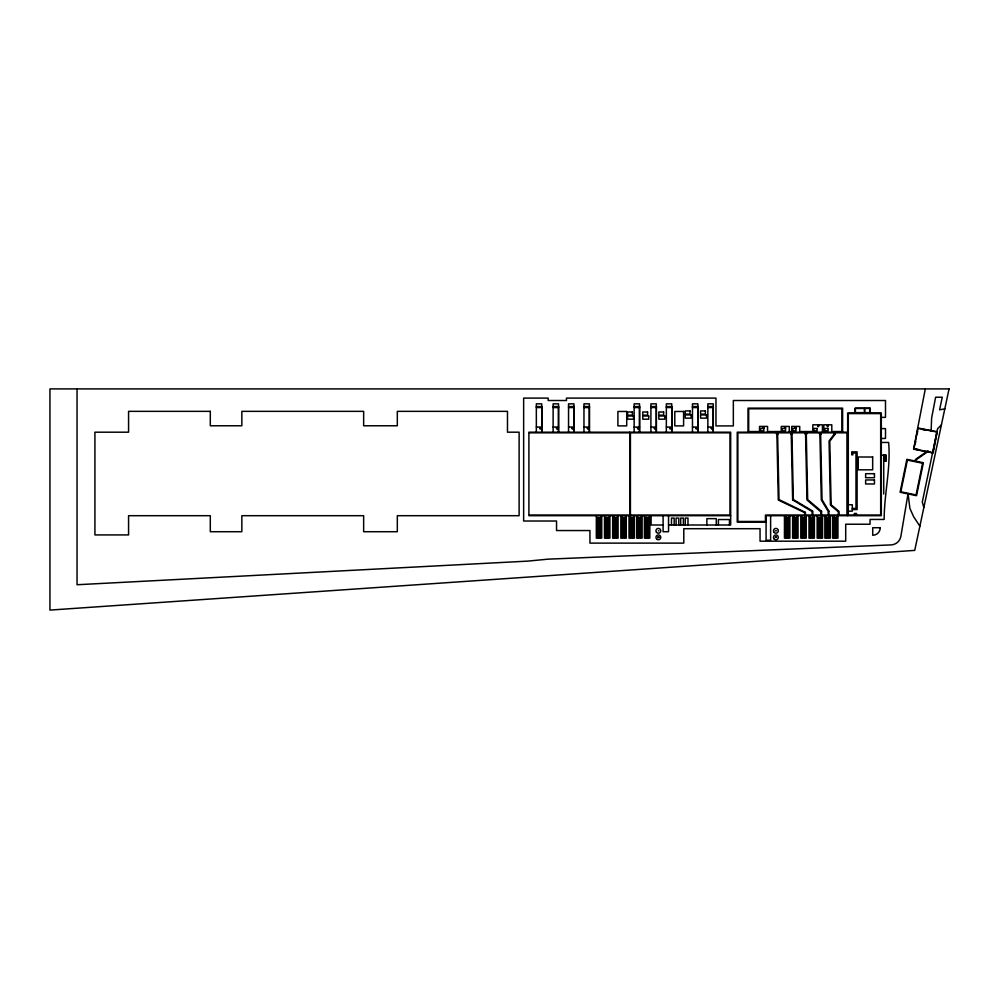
<?xml version="1.0" encoding="UTF-8"?>
<svg xmlns="http://www.w3.org/2000/svg" width="999" height="999" viewBox="0 0 999 999"><rect width="100%" height="100%" fill="white"/><g stroke="black" fill="none" stroke-linecap="round" stroke-linejoin="round"><path stroke-width="1.5" d="M536.338 406.556L541.758 406.556L541.745 432.192L541.758 403.833L536.338 403.833L536.338 432.192M553.121 406.556L558.528 406.556L558.528 432.192L558.528 403.833L553.121 403.833L553.121 432.192M568.543 406.556L573.963 406.556L573.95 432.192L573.963 403.833L568.543 403.833L568.543 432.192M583.965 406.556L589.385 406.556L589.385 432.192L589.385 403.833L583.965 403.833L583.965 432.192M634.14 406.556L639.547 406.556L639.547 432.192L639.547 403.833L634.14 403.833L634.14 432.192M650.911 406.556L656.331 406.556L656.331 432.192L656.331 403.833L650.911 403.833L650.911 432.192M666.345 406.556L671.765 406.556L671.753 432.192L671.765 403.833L666.345 403.833L666.345 432.192M692.469 406.556L697.889 406.556L697.876 432.192L697.889 403.833L692.469 403.833L692.469 432.192M707.854 406.556L713.274 406.556L713.261 432.192L713.274 403.833L707.854 403.833L707.854 432.192M541.758 406.556L541.745 407.555L536.338 407.555M558.528 406.556L558.528 407.555L553.121 407.555M573.963 406.556L573.95 407.555L568.543 407.555M589.385 406.556L589.385 407.555L583.965 407.555M639.547 406.556L639.547 407.555L634.14 407.555M656.331 406.556L656.331 407.555L650.911 407.555M671.765 406.556L671.753 407.555L666.345 407.555M697.889 406.556L697.876 407.555L692.469 407.555M713.274 406.556L713.261 407.555L707.854 407.555M908.016 493.906L900.836 536.613A10.302 10.302 0 0 1 891.583 544.892L548.164 559.153L527.647 561.126L77.048 584.74L77.048 388.911M658.89 530.806L658.366 530.806M658.89 537.337L658.166 537.837L657.979 536.962L658.853 537.15L657.979 536.962M775.386 530.806L776.448 530.806M775.386 537.337L776.448 537.337M925.311 388.911L913.573 449.2L933.116 452.997L937.249 431.768L917.706 427.959M915.159 444.405L915.721 441.558M917.107 434.428L917.656 431.568M597.277 517.944L597.864 517.969M597.277 522.102L597.864 522.14M597.277 524.188L597.864 524.225M597.277 532.529L597.864 532.554M597.277 534.602L597.864 534.64M597.277 536.688L598.189 536.226L597.864 536.875M605.456 517.944L606.043 517.969M605.456 522.102L606.368 521.64L606.443 522.752L606.043 522.14M605.456 524.188L606.043 524.225M605.456 532.529L606.181 532.642M605.456 534.602L606.368 534.14L606.443 535.252M605.456 536.688L606.368 536.226L605.444 536.85L606.018 537.437L606.181 536.813M613.623 532.529L614.223 532.554M613.623 534.602L614.223 534.64M613.623 536.688L614.535 536.226L614.21 536.875M639.909 517.944L640.821 517.47L640.496 518.131M639.909 522.102L640.496 522.14M639.909 524.188L640.496 524.225M639.909 532.529L640.821 532.055L640.496 532.717M639.909 534.602L640.496 534.64M639.909 536.688L640.821 536.226L640.496 536.875M647.602 524.188L648.189 524.225M647.602 532.529L648.513 532.055L648.601 533.166L648.513 532.055M647.602 534.602L648.513 534.14L648.601 535.252L648.189 534.64M647.602 536.688L648.513 536.226L648.451 537.4L648.189 536.725M787.649 522.102L788.248 522.14M787.649 524.188L788.561 523.726M787.649 532.529L788.248 532.554M787.649 534.602L788.561 534.14M787.649 536.688L788.561 536.226L788.236 536.875M818.106 517.944L818.693 517.969M818.106 522.102L818.693 522.14M818.106 524.188L818.693 524.225M818.106 532.529L818.693 532.554M818.106 534.602L819.018 534.14M818.106 536.688L819.018 536.226L818.681 536.875M812.125 515.059L812.175 511.413M600.561 527.971L599.637 528.084L600.749 528.209L600.099 528.546M606.031 524.375L606.493 523.813L606.443 524.837M608.416 522.227L607.692 522.265L608.553 522.827M605.444 528.521L606.306 529.07L606.043 528.384M608.416 526.386L607.692 526.436L608.553 526.985M606.181 530.556L605.444 530.606M606.043 534.64L606.031 534.802M608.416 536.813L607.692 536.85L608.553 537.4M646.078 522.227L645.354 522.265L646.216 522.827M648.513 521.64L648.451 522.827L647.602 522.265L648.601 522.752L648.189 522.14M646.078 526.386L645.354 526.436L646.216 526.985M648.189 524.375L648.651 523.813L648.601 524.837M648.326 530.556L647.602 530.606M646.078 536.813L645.354 536.85L646.216 537.4M788.248 524.225L788.373 524.3M788.373 530.556L788.236 530.631M794.305 524.3L793.581 524.35L794.43 524.9M788.248 534.64L788.373 534.727M804.595 520.054L804.994 520.666L804.12 519.755L805.394 519.88L804.882 520.891L803.833 520.092L804.969 519.405M804.719 522.227L803.995 522.102L804.907 521.64L804.994 522.752L803.995 522.265L804.857 522.827M804.719 526.386L803.995 526.273L804.907 525.811L804.994 526.91L803.995 526.436L804.857 526.985M805.044 534.228L803.995 534.602L804.719 534.727M804.719 536.813L803.995 536.85L804.857 537.4M821.078 518.056L820.341 518.106L821.203 518.656M810.976 534.228L809.927 534.602L810.838 534.14L810.926 535.252L809.927 534.765L810.776 535.327M821.078 522.227L820.341 522.265L821.203 522.827M818.83 530.556L818.681 530.631M828.77 518.056L828.034 518.106L828.895 518.656M818.693 534.64L819.38 534.752L818.681 534.802M821.078 532.642L820.341 532.679L821.203 533.241M821.078 536.813L820.341 536.85L821.203 537.4M828.77 528.471L828.046 528.359L828.945 527.897L829.033 528.995L828.034 528.521L828.895 529.07M828.77 532.642L828.046 532.529L828.945 532.055L829.033 533.166L828.034 532.679L828.895 533.241M834.153 434.265L829.058 440.984L830.431 505.107L838.311 511.738L838.311 515.059M839.035 515.059L839.035 511.401L831.131 504.77L829.782 441.221L835.052 434.265M820.691 511.725L806.98 499.962L805.569 434.265M598.276 524.837L598.326 523.813L597.864 524.375M600.511 526.91L600.561 525.899L599.637 525.998L600.561 525.899L600.099 526.461M606.443 520.666L606.493 519.642L606.306 520.741L605.444 520.179M614.622 520.666L614.672 519.642L614.21 520.217M616.87 522.752L616.92 521.728L616.458 522.302M616.87 526.91L616.92 525.899L616.458 526.461M622.789 520.666L622.839 519.642L622.377 520.217M625.037 522.752L625.087 521.728L624.625 522.302M614.622 535.252L614.672 534.228L614.21 534.802M630.968 520.666L631.018 519.642L630.556 520.217M633.216 518.581L633.266 517.557M616.87 537.337L616.92 536.313L616.458 536.875M622.789 531.081L622.839 530.057L622.377 530.631M633.216 522.752L633.266 521.728L632.804 522.302M622.789 535.252L622.839 534.228L622.377 534.802M625.037 533.166L625.087 532.142M640.908 518.581L640.958 517.557M625.037 537.337L625.087 536.313L624.625 536.875M630.968 531.081L631.018 530.057L630.556 530.631M638.661 526.91L638.711 525.899L638.249 526.461M633.216 533.166L633.266 532.142M638.661 531.081L638.711 530.057L638.249 530.631M633.216 537.337L633.266 536.313L632.804 536.875M640.908 528.995L640.958 527.971L640.759 529.07L639.909 528.521M640.908 533.166L640.958 532.142M648.601 528.995L648.651 527.971L647.602 528.359L648.513 527.897L648.451 529.07L647.602 528.521M786.4 524.837L786.45 523.813L785.988 524.375M786.4 528.995L786.45 527.971L785.988 528.546M788.648 526.91L788.698 525.899L788.498 526.985L787.649 526.436M796.815 526.91L796.865 525.899L796.403 526.461M802.746 520.666L802.796 519.642M802.746 524.837L802.796 523.813L802.334 524.375M813.174 522.752L813.223 521.728L812.761 522.302M802.746 535.252L802.796 534.228M818.094 520.179C818.581 522.002 820.241 518.968 818.693 520.054C820.366 519.08 816.97 521.915 819.08 519.405M813.174 537.337L813.223 536.313L812.761 536.875M826.785 531.081L826.835 530.057L826.373 530.631M834.477 522.752L834.54 521.728L834.065 522.302M834.477 526.91L834.54 525.899L834.065 526.461M836.313 528.546L836.925 528.783L836.775 527.971L835.738 528.359L836.638 527.897M834.477 537.337L834.54 536.313L834.065 536.875M776.298 536.962L775.536 536.962M927.547 451.036L915.446 459.453L915.121 461.038L906.88 459.328L900.087 492.27L916.558 495.679L923.363 462.737L915.746 461.163L916.021 459.84L928.608 451.073M941.408 424.875L937.599 428.696L922.289 502.122L923.863 507.417M776.897 434.265L778.296 500.024L804.744 512.687M805.269 512.362L779.008 499.575L777.622 434.265M805.381 512.287L805.406 515.059M812.1 511.538L792.756 499.937M793.368 499.575L812.836 511.138L812.836 515.059M821.54 515.059L821.628 511.288M821.54 511.338L807.679 499.625L806.293 434.265M944.817 408.841L939.597 409.815L942.269 397.227L935.626 397.227L931.63 417.957L931.118 431.056M810.776 520.741L809.927 520.179L810.926 520.666L811.151 519.88L810.514 520.054C812.187 519.08 808.79 521.915 810.901 519.405M788.498 531.156L787.649 530.606M818.955 531.156L818.094 530.606M794.43 535.327L793.581 534.765L794.58 535.252L794.63 534.228L793.581 534.602L794.492 534.14M880.681 417.37L885.501 417.37L885.501 400.512L733.341 400.512L733.341 425.911L715.958 425.911L715.958 398.102L566.47 398.102L566.47 400.512L548.176 400.512L548.176 398.102L523.638 398.102L523.638 521.016L556.543 521.016L556.543 530.544L589.947 530.544L589.947 543.119L683.791 543.119L683.791 528.696L760.052 528.696L760.052 541.183L845.703 541.183L845.703 524.225L870.042 524.225L870.042 519.443L884.165 519.443C884.177 493.718 890.883 468.331 888.635 442.457L880.681 442.457M536.338 427.06L541.745 427.06M553.121 427.06L558.528 427.06M568.543 427.06L573.95 427.06M583.965 427.06L589.385 427.06M634.14 427.06L639.547 427.06M650.911 427.06L656.331 427.06M666.345 427.06L671.753 427.06M692.469 427.06L697.876 427.06M707.854 427.06L713.261 427.06M880.681 428.596L885.501 428.596L885.501 438.449L880.681 438.449M847.664 432.192L737.237 432.192L737.237 522.102L766.083 522.102M529.532 432.829L730.032 432.829L730.032 515.059L529.532 515.059M881.318 455.157L886.125 455.157L886.125 461.088L883.728 461.088M880.681 456.755L881.318 456.755M880.681 459.815L881.318 459.815M880.681 465.859L881.318 465.859M880.681 467.719L881.318 467.719M880.681 468.044L881.318 468.044M880.681 469.917L881.318 469.917M880.681 470.242L881.318 470.242M880.681 472.102L881.318 472.102M880.681 472.902L881.318 472.902M880.681 474.775L881.318 474.775M880.681 475.099L881.318 475.099M880.681 476.973L881.318 476.973M880.681 477.285L881.318 477.285M880.681 479.158L881.318 479.158M880.681 479.957L881.318 479.957M880.681 481.83L881.318 481.83M880.681 482.155L881.318 482.155M880.681 484.016L881.318 484.016M880.681 484.34L881.318 484.34M880.681 486.213L881.318 486.213M880.681 496.503L881.318 496.503M880.681 498.376L881.318 498.376M880.681 498.701L881.318 498.701M880.681 500.561L881.318 500.561M880.681 500.886L881.318 500.886M880.681 502.759L881.318 502.759M848.301 504.745L852.309 504.745L852.309 511.151L848.301 511.151M880.681 507.704L881.318 507.704M852.309 508.441L855.981 508.441L855.981 452.984L852.871 452.984L852.871 454.82L851.747 454.82L851.747 451.86L857.105 451.86L857.105 509.552L852.309 509.552M880.681 509.577L881.318 509.577M880.681 509.902L881.318 509.902M880.681 511.763L881.318 511.763M880.681 512.087L881.318 512.087M880.681 513.961L881.318 513.961M730.669 515.696L528.896 515.696L528.896 432.192L730.669 432.192L730.669 524.999L668.543 524.999M663.099 524.999L651.098 524.999L651.098 515.696M826.385 520.054L826.785 520.666L826.835 519.642M812.761 520.054C815.059 521.353 810.526 521.216 812.899 520.142L812.162 520.179L813.024 520.741L813.223 519.642M802.347 520.054L802.334 520.217M826.385 524.225L826.785 524.837L826.835 523.813M812.761 524.225L813.174 524.837L813.223 523.813M648.189 517.969L648.451 518.656L647.689 518.381L648.601 518.581L648.651 517.557M638.261 517.969L638.661 518.581L638.711 517.557M632.804 517.969L632.804 518.131M624.637 517.969L625.037 518.581L625.087 517.557M616.458 517.969L616.87 518.581L616.92 517.557M600.099 518.131L600.711 518.369L600.561 517.557L599.525 517.944L600.436 517.47M826.385 534.64L826.785 535.252L826.835 534.228M812.761 534.64L813.024 535.327L813.223 534.228M802.347 534.64L802.334 534.802M638.261 528.384L638.661 528.995L638.711 527.971M632.804 528.384L633.216 528.995L633.266 527.971M630.569 528.384L630.968 528.995L631.018 527.971M624.637 528.384L625.037 528.995L625.087 527.971M622.389 528.384L622.789 528.995L622.839 527.971M616.458 528.384L616.87 528.995L616.92 527.971M614.223 528.384L614.622 528.995L614.672 527.971M597.864 528.384L598.276 528.995L598.326 527.971M638.261 532.554L638.661 533.166L638.711 532.142M632.804 532.554L632.804 532.717M624.637 532.554L624.625 532.717M616.458 532.554L616.87 533.166L616.92 532.142M922.477 429.545L925.311 430.094M915.746 448.963L918.581 449.525M821.253 519.555L820.354 520.029L821.078 520.142M836.638 523.726L835.738 524.188L836.463 524.3M834.402 523.726L833.491 524.188L834.215 524.3M828.945 523.726L828.046 524.188L828.77 524.3M821.253 523.726L820.354 524.188L821.078 524.3M796.74 519.555L795.828 520.029L796.553 520.142M794.555 519.405C792.457 521.965 795.878 518.993 794.168 520.054L794.305 520.142M788.623 519.405C786.525 521.965 789.947 518.993 788.248 520.054L788.373 520.142M786.313 519.555L785.414 520.029L786.138 520.142M804.907 523.726L803.995 524.188L804.719 524.3M796.74 523.726L795.828 524.188L796.553 524.3M834.402 534.14L833.491 534.602L834.215 534.727M821.253 534.14L820.354 534.602L821.078 534.727M786.313 529.97L785.414 530.444L786.138 530.556M796.74 534.14L795.828 534.602L796.553 534.727M786.313 534.14L785.414 534.602L786.138 534.727M646.266 517.47L645.366 517.944L646.078 518.056M608.603 517.47L607.692 517.944L608.416 518.056M646.266 532.055L645.366 532.529L646.078 532.642M608.603 527.897L607.692 528.359L608.416 528.471M608.603 532.055L607.692 532.529L608.416 532.642M648.651 536.313L648.326 536.813M606.493 527.971L606.181 528.471M919.879 526.173L913.635 516.708L909.889 508.341L908.116 493.931M828.87 511.126L822.027 499.7L820.629 434.265M818.681 526.461L819.143 525.899L819.093 526.91L818.094 526.436M818.681 528.546L819.143 527.971L819.093 528.995L818.094 528.521M788.236 528.546L787.649 528.521M648.189 526.461L647.602 526.436M640.496 520.217L639.909 520.179M640.496 526.461L639.909 526.436M640.496 530.631L639.909 530.606M606.031 526.461L605.444 526.436M597.864 520.217L597.277 520.179M597.864 526.461L597.277 526.436M597.864 528.546L597.277 528.521M597.864 530.631L597.277 530.606M819.904 434.265L821.303 499.9L828.196 511.388L828.196 515.059M791.957 434.265L793.343 499.562M791.233 434.265L792.644 499.999M885.726 455.157L885.726 461.088M885.326 455.157L885.326 461.088M884.927 455.157L884.927 461.088M884.527 455.157L884.527 461.088M884.127 455.157L884.127 461.088M883.728 455.157L883.728 494.068M870.279 412.962L870.279 408.141L855.057 408.141L855.057 412.962M856.468 515.059L856.468 513.449L854.382 513.449L854.382 515.059M847.664 515.696L847.664 412.962L881.318 412.962L881.318 515.696L766.083 515.696L766.083 540.247L770.616 540.247L770.616 515.696M842.607 432.192L842.607 408.141L748.051 408.141L748.051 432.192M837.949 515.696L837.949 538.124L832.542 538.124L832.542 515.696M835.326 432.829L835.326 434.265L833.878 434.265L833.878 432.829M830.256 515.696L830.256 538.124L824.849 538.124L824.849 515.696M828.908 511.188L828.908 515.059M822.564 515.696L822.564 538.124L817.157 538.124L817.157 515.696M820.991 432.829L820.991 434.265L819.542 434.265L819.542 432.829M820.816 511.675L820.816 515.059M814.385 515.696L814.385 538.124L808.978 538.124L808.978 515.696M806.655 432.829L806.655 434.265L805.206 434.265L805.206 432.829M806.218 515.696L806.218 538.124L800.811 538.124L800.811 515.696M804.682 512.724L804.682 515.059M798.039 515.696L798.039 538.124L792.632 538.124L792.632 515.696M792.319 432.829L792.319 434.265L790.871 434.265L790.871 432.829M789.872 515.696L789.872 538.124L784.452 538.124L784.452 515.696M777.984 432.829L777.984 434.265L776.535 434.265L776.535 432.829M729.457 524.999L729.457 519.542L718.393 519.542L718.393 524.999M716.283 524.999L716.283 518.643L706.88 518.643L706.88 524.999M687.986 524.999L687.986 518.081L685.289 518.081L685.289 524.999M683.391 524.999L683.391 518.081L680.681 518.081L680.681 524.999M678.783 524.999L678.783 518.081L676.086 518.081L676.086 524.999M674.175 524.999L674.175 518.081L671.478 518.081L671.478 524.999M668.543 515.696L668.543 531.718L663.099 531.718L663.099 515.696M649.825 515.696L649.825 538.124L644.405 538.124L644.405 515.696M642.12 515.696L642.12 538.124L636.713 538.124L636.713 515.696M634.427 515.696L634.427 538.124L629.02 538.124L629.02 515.696M630.419 432.829L630.419 515.059M629.782 432.192L629.782 515.696M626.261 515.696L626.261 538.124L620.854 538.124L620.854 515.696M618.081 515.696L618.081 538.124L612.674 538.124L612.674 515.696M609.914 515.696L609.914 538.124L604.507 538.124L604.507 515.696M601.735 515.696L601.735 538.124L596.328 538.124L596.328 515.696M539.685 428.096C540.322 431.243 542.27 426.223 539.685 428.096M556.455 428.096C557.105 431.243 559.053 426.223 556.455 428.096M571.89 428.096C572.527 431.243 574.475 426.223 571.89 428.096M587.312 428.096C587.961 431.243 589.909 426.223 587.312 428.096M637.474 428.096C638.124 431.243 640.072 426.223 637.474 428.096M654.258 428.096C654.907 431.243 656.855 426.223 654.258 428.096M669.68 428.096C670.329 431.243 672.277 426.223 669.68 428.096M695.816 428.096C696.453 431.243 698.401 426.223 695.816 428.096M711.201 428.096C711.837 431.243 713.798 426.223 711.201 428.096M762.949 427.222C763.473 429.732 765.034 425.724 762.949 427.222M784.652 427.222C785.164 429.732 786.725 425.724 784.652 427.222M795.129 427.222C795.641 429.732 797.202 425.724 795.129 427.222M817.831 425.861C818.356 428.371 819.904 424.363 817.831 425.861M827.209 425.861C827.721 428.371 829.282 424.363 827.209 425.861M917.969 428.346L913.948 448.938L932.854 452.622L936.875 432.018L917.969 428.346M907.379 460.089L900.836 491.77L916.071 494.917L922.601 463.236L907.379 460.089M949.05 388.911L914.734 550.387L49.95 610.089L49.95 388.911L949.05 388.911M597.19 517.707C597.614 520.879 599.899 516.021 597.19 517.707M597.19 519.792C597.614 522.964 599.899 518.094 597.19 519.792M597.19 521.878C597.614 525.049 599.899 520.179 597.19 521.878M597.19 523.963C597.614 527.135 599.899 522.265 597.19 523.963M597.19 526.048C597.614 529.22 599.899 524.35 597.19 526.048M599.425 517.707C599.862 520.879 602.147 516.021 599.425 517.707M597.19 528.134C597.614 531.306 599.899 526.436 597.19 528.134M599.425 519.792C599.862 522.964 602.147 518.094 599.425 519.792M597.19 530.207C597.614 533.379 599.899 528.521 597.19 530.207M599.425 521.878C599.862 525.049 602.147 520.179 599.425 521.878M597.19 532.292C597.614 535.464 599.899 530.606 597.19 532.292M599.425 523.963C599.862 527.135 602.147 522.265 599.425 523.963M597.19 534.378C597.614 537.549 599.899 532.679 597.19 534.378M599.425 526.048C599.862 529.22 602.147 524.35 599.425 526.048M597.19 536.463C597.614 539.635 599.899 534.765 597.19 536.463M599.425 528.134C599.862 531.306 602.147 526.436 599.425 528.134M599.425 530.207C599.862 533.379 602.147 528.521 599.425 530.207M599.425 532.292C599.862 535.464 602.147 530.606 599.425 532.292M599.425 534.378C599.862 537.549 602.147 532.679 599.425 534.378M599.425 536.463C599.862 539.635 602.147 534.765 599.425 536.463M605.357 517.707C605.794 520.879 608.066 516.021 605.357 517.707M605.357 519.792C605.794 522.964 608.066 518.094 605.357 519.792M605.357 521.878C605.794 525.049 608.066 520.179 605.357 521.878M605.357 523.963C605.794 527.135 608.066 522.265 605.357 523.963M605.357 526.048C605.794 529.22 608.066 524.35 605.357 526.048M607.604 517.707C608.041 520.879 610.314 516.021 607.604 517.707M605.357 528.134C605.794 531.306 608.066 526.436 605.357 528.134M607.604 519.792C608.041 522.964 610.314 518.094 607.604 519.792M605.357 530.207C605.794 533.379 608.066 528.521 605.357 530.207M607.604 521.878C608.041 525.049 610.314 520.179 607.604 521.878M605.357 532.292C605.794 535.464 608.066 530.606 605.357 532.292M607.604 523.963C608.041 527.135 610.314 522.265 607.604 523.963M605.357 534.378C605.794 537.549 608.066 532.679 605.357 534.378M607.604 526.048C608.041 529.22 610.314 524.35 607.604 526.048M605.357 536.463C605.794 539.635 608.066 534.765 605.357 536.463M607.604 528.134C608.041 531.306 610.314 526.436 607.604 528.134M607.604 530.207C608.041 533.379 610.314 528.521 607.604 530.207M607.604 532.292C608.041 535.464 610.314 530.606 607.604 532.292M607.604 534.378C608.041 537.549 610.314 532.679 607.604 534.378M607.604 536.463C608.041 539.635 610.314 534.765 607.604 536.463M613.536 517.707C613.973 520.879 616.246 516.021 613.536 517.707M613.536 519.792C613.973 522.964 616.246 518.094 613.536 519.792M613.536 521.878C613.973 525.049 616.246 520.179 613.536 521.878M613.536 523.963C613.973 527.135 616.246 522.265 613.536 523.963M613.536 526.048C613.973 529.22 616.246 524.35 613.536 526.048M615.771 517.707C616.208 520.879 618.493 516.021 615.771 517.707M613.536 528.134C613.973 531.306 616.246 526.436 613.536 528.134M615.771 519.792C616.208 522.964 618.493 518.094 615.771 519.792M613.536 530.207C613.973 533.379 616.246 528.521 613.536 530.207M615.771 521.878C616.208 525.049 618.493 520.179 615.771 521.878M613.536 532.292C613.973 535.464 616.246 530.606 613.536 532.292M615.771 523.963C616.208 527.135 618.493 522.265 615.771 523.963M613.536 534.378C613.973 537.549 616.246 532.679 613.536 534.378M615.771 526.048C616.208 529.22 618.493 524.35 615.771 526.048M613.536 536.463C613.973 539.635 616.246 534.765 613.536 536.463M615.771 528.134C616.208 531.306 618.493 526.436 615.771 528.134M615.771 530.207C616.208 533.379 618.493 528.521 615.771 530.207M615.771 532.292C616.208 535.464 618.493 530.606 615.771 532.292M615.771 534.378C616.208 537.549 618.493 532.679 615.771 534.378M615.771 536.463C616.208 539.635 618.493 534.765 615.771 536.463M621.703 517.707C622.14 520.879 624.425 516.021 621.703 517.707M621.703 519.792C622.14 522.964 624.425 518.094 621.703 519.792M621.703 521.878C622.14 525.049 624.425 520.179 621.703 521.878M621.703 523.963C622.14 527.135 624.425 522.265 621.703 523.963M621.703 526.048C622.14 529.22 624.425 524.35 621.703 526.048M623.95 517.707C624.387 520.879 626.66 516.021 623.95 517.707M621.703 528.134C622.14 531.306 624.425 526.436 621.703 528.134M623.95 519.792C624.387 522.964 626.66 518.094 623.95 519.792M621.703 530.207C622.14 533.379 624.425 528.521 621.703 530.207M623.95 521.878C624.387 525.049 626.66 520.179 623.95 521.878M621.703 532.292C622.14 535.464 624.425 530.606 621.703 532.292M623.95 523.963C624.387 527.135 626.66 522.265 623.95 523.963M621.703 534.378C622.14 537.549 624.425 532.679 621.703 534.378M623.95 526.048C624.387 529.22 626.66 524.35 623.95 526.048M621.703 536.463C622.14 539.635 624.425 534.765 621.703 536.463M623.95 528.134C624.387 531.306 626.66 526.436 623.95 528.134M623.95 530.207C624.387 533.379 626.66 528.521 623.95 530.207M623.95 532.292C624.387 535.464 626.66 530.606 623.95 532.292M623.95 534.378C624.387 537.549 626.66 532.679 623.95 534.378M623.95 536.463C624.387 539.635 626.66 534.765 623.95 536.463M629.882 517.707C630.319 520.879 632.592 516.021 629.882 517.707M629.882 519.792C630.319 522.964 632.592 518.094 629.882 519.792M629.882 521.878C630.319 525.049 632.592 520.179 629.882 521.878M629.882 523.963C630.319 527.135 632.592 522.265 629.882 523.963M629.882 526.048C630.319 529.22 632.592 524.35 629.882 526.048M632.13 517.707C632.554 520.879 634.84 516.021 632.13 517.707M629.882 528.134C630.319 531.306 632.592 526.436 629.882 528.134M632.13 519.792C632.554 522.964 634.84 518.094 632.13 519.792M629.882 530.207C630.319 533.379 632.592 528.521 629.882 530.207M632.13 521.878C632.554 525.049 634.84 520.179 632.13 521.878M629.882 532.292C630.319 535.464 632.592 530.606 629.882 532.292M632.13 523.963C632.554 527.135 634.84 522.265 632.13 523.963M629.882 534.378C630.319 537.549 632.592 532.679 629.882 534.378M632.13 526.048C632.554 529.22 634.84 524.35 632.13 526.048M629.882 536.463C630.319 539.635 632.592 534.765 629.882 536.463M632.13 528.134C632.554 531.306 634.84 526.436 632.13 528.134M632.13 530.207C632.554 533.379 634.84 528.521 632.13 530.207M632.13 532.292C632.554 535.464 634.84 530.606 632.13 532.292M632.13 534.378C632.554 537.549 634.84 532.679 632.13 534.378M632.13 536.463C632.554 539.635 634.84 534.765 632.13 536.463M637.574 517.707C638.011 520.879 640.284 516.021 637.574 517.707M637.574 519.792C638.011 522.964 640.284 518.094 637.574 519.792M637.574 521.878C638.011 525.049 640.284 520.179 637.574 521.878M637.574 523.963C638.011 527.135 640.284 522.265 637.574 523.963M637.574 526.048C638.011 529.22 640.284 524.35 637.574 526.048M639.822 517.707C640.247 520.879 642.532 516.021 639.822 517.707M637.574 528.134C638.011 531.306 640.284 526.436 637.574 528.134M639.822 519.792C640.247 522.964 642.532 518.094 639.822 519.792M637.574 530.207C638.011 533.379 640.284 528.521 637.574 530.207M639.822 521.878C640.247 525.049 642.532 520.179 639.822 521.878M637.574 532.292C638.011 535.464 640.284 530.606 637.574 532.292M639.822 523.963C640.247 527.135 642.532 522.265 639.822 523.963M637.574 534.378C638.011 537.549 640.284 532.679 637.574 534.378M639.822 526.048C640.247 529.22 642.532 524.35 639.822 526.048M637.574 536.463C638.011 539.635 640.284 534.765 637.574 536.463M639.822 528.134C640.247 531.306 642.532 526.436 639.822 528.134M639.822 530.207C640.247 533.379 642.532 528.521 639.822 530.207M639.822 532.292C640.247 535.464 642.532 530.606 639.822 532.292M639.822 534.378C640.247 537.549 642.532 532.679 639.822 534.378M639.822 536.463C640.247 539.635 642.532 534.765 639.822 536.463M645.267 517.707C645.704 520.879 647.976 516.021 645.267 517.707M645.267 519.792C645.704 522.964 647.976 518.094 645.267 519.792M645.267 521.878C645.704 525.049 647.976 520.179 645.267 521.878M645.267 523.963C645.704 527.135 647.976 522.265 645.267 523.963M645.267 526.048C645.704 529.22 647.976 524.35 645.267 526.048M647.514 517.707C647.939 520.879 650.224 516.021 647.514 517.707M645.267 528.134C645.704 531.306 647.976 526.436 645.267 528.134M647.514 519.792C647.939 522.964 650.224 518.094 647.514 519.792M645.267 530.207C645.704 533.379 647.976 528.521 645.267 530.207M647.514 521.878C647.939 525.049 650.224 520.179 647.514 521.878M645.267 532.292C645.704 535.464 647.976 530.606 645.267 532.292M647.514 523.963C647.939 527.135 650.224 522.265 647.514 523.963M645.267 534.378C645.704 537.549 647.976 532.679 645.267 534.378M647.514 526.048C647.939 529.22 650.224 524.35 647.514 526.048M645.267 536.463C645.704 539.635 647.976 534.765 645.267 536.463M647.514 528.134C647.939 531.306 650.224 526.436 647.514 528.134M647.514 530.207C647.939 533.379 650.224 528.521 647.514 530.207M647.514 532.292C647.939 535.464 650.224 530.606 647.514 532.292M647.514 534.378C647.939 537.549 650.224 532.679 647.514 534.378M647.514 536.463C647.939 539.635 650.224 534.765 647.514 536.463M785.314 517.707C785.751 520.879 788.024 516.021 785.314 517.707M785.314 519.792C785.751 522.964 788.024 518.094 785.314 519.792M785.314 521.878C785.751 525.049 788.024 520.179 785.314 521.878M785.314 523.963C785.751 527.135 788.024 522.265 785.314 523.963M785.314 526.048C785.751 529.22 788.024 524.35 785.314 526.048M787.562 517.707C787.999 520.879 790.271 516.021 787.562 517.707M785.314 528.134C785.751 531.306 788.024 526.436 785.314 528.134M785.314 530.207C785.751 533.379 788.024 528.521 785.314 530.207M787.562 521.878C787.999 525.049 790.271 520.179 787.562 521.878M785.314 532.292C785.751 535.464 788.024 530.606 785.314 532.292M787.562 523.963C787.999 527.135 790.271 522.265 787.562 523.963M785.314 534.378C785.751 537.549 788.024 532.679 785.314 534.378M787.562 526.048C787.999 529.22 790.271 524.35 787.562 526.048M785.314 536.463C785.751 539.635 788.024 534.765 785.314 536.463M787.562 528.134C787.999 531.306 790.271 526.436 787.562 528.134M787.562 530.207C787.999 533.379 790.271 528.521 787.562 530.207M787.562 532.292C787.999 535.464 790.271 530.606 787.562 532.292M787.562 534.378C787.999 537.549 790.271 532.679 787.562 534.378M787.562 536.463C787.999 539.635 790.271 534.765 787.562 536.463M793.493 517.707C793.918 520.879 796.203 516.021 793.493 517.707M793.493 521.878C793.918 525.049 796.203 520.179 793.493 521.878M793.493 523.963C793.918 527.135 796.203 522.265 793.493 523.963M793.493 526.048C793.918 529.22 796.203 524.35 793.493 526.048M795.728 517.707C796.166 520.879 798.451 516.021 795.728 517.707M793.493 528.134C793.918 531.306 796.203 526.436 793.493 528.134M795.728 519.792C796.166 522.964 798.451 518.094 795.728 519.792M793.493 530.207C793.918 533.379 796.203 528.521 793.493 530.207M795.728 521.878C796.166 525.049 798.451 520.179 795.728 521.878M793.493 532.292C793.918 535.464 796.203 530.606 793.493 532.292M795.728 523.963C796.166 527.135 798.451 522.265 795.728 523.963M793.493 534.378C793.918 537.549 796.203 532.679 793.493 534.378M795.728 526.048C796.166 529.22 798.451 524.35 795.728 526.048M793.493 536.463C793.918 539.635 796.203 534.765 793.493 536.463M795.728 528.134C796.166 531.306 798.451 526.436 795.728 528.134M795.728 530.207C796.166 533.379 798.451 528.521 795.728 530.207M795.728 532.292C796.166 535.464 798.451 530.606 795.728 532.292M795.728 534.378C796.166 537.549 798.451 532.679 795.728 534.378M795.728 536.463C796.166 539.635 798.451 534.765 795.728 536.463M801.66 517.707C802.097 520.879 804.37 516.021 801.66 517.707M801.66 519.792C802.097 522.964 804.37 518.094 801.66 519.792M801.66 521.878C802.097 525.049 804.37 520.179 801.66 521.878M801.66 523.963C802.097 527.135 804.37 522.265 801.66 523.963M801.66 526.048C802.097 529.22 804.37 524.35 801.66 526.048M803.908 517.707C804.345 520.879 806.618 516.021 803.908 517.707M801.66 528.134C802.097 531.306 804.37 526.436 801.66 528.134M801.66 530.207C802.097 533.379 804.37 528.521 801.66 530.207M803.908 521.878C804.345 525.049 806.618 520.179 803.908 521.878M801.66 532.292C802.097 535.464 804.37 530.606 801.66 532.292M803.908 523.963C804.345 527.135 806.618 522.265 803.908 523.963M801.66 534.378C802.097 537.549 804.37 532.679 801.66 534.378M803.908 526.048C804.345 529.22 806.618 524.35 803.908 526.048M801.66 536.463C802.097 539.635 804.37 534.765 801.66 536.463M803.908 528.134C804.345 531.306 806.618 526.436 803.908 528.134M803.908 530.207C804.345 533.379 806.618 528.521 803.908 530.207M803.908 532.292C804.345 535.464 806.618 530.606 803.908 532.292M803.908 534.378C804.345 537.549 806.618 532.679 803.908 534.378M803.908 536.463C804.345 539.635 806.618 534.765 803.908 536.463M809.839 517.707C810.264 520.879 812.549 516.021 809.839 517.707M809.839 521.878C810.264 525.049 812.549 520.179 809.839 521.878M809.839 523.963C810.264 527.135 812.549 522.265 809.839 523.963M809.839 526.048C810.264 529.22 812.549 524.35 809.839 526.048M812.075 517.707C812.512 520.879 814.797 516.021 812.075 517.707M809.839 528.134C810.264 531.306 812.549 526.436 809.839 528.134M809.839 530.207C810.264 533.379 812.549 528.521 809.839 530.207M812.075 521.878C812.512 525.049 814.797 520.179 812.075 521.878M809.839 532.292C810.264 535.464 812.549 530.606 809.839 532.292M812.075 523.963C812.512 527.135 814.797 522.265 812.075 523.963M809.839 534.378C810.264 537.549 812.549 532.679 809.839 534.378M812.075 526.048C812.512 529.22 814.797 524.35 812.075 526.048M809.839 536.463C810.264 539.635 812.549 534.765 809.839 536.463M812.075 528.134C812.512 531.306 814.797 526.436 812.075 528.134M812.075 530.207C812.512 533.379 814.797 528.521 812.075 530.207M812.075 532.292C812.512 535.464 814.797 530.606 812.075 532.292M812.075 534.378C812.512 537.549 814.797 532.679 812.075 534.378M812.075 536.463C812.512 539.635 814.797 534.765 812.075 536.463M818.006 517.707C818.443 520.879 820.728 516.021 818.006 517.707M818.006 521.878C818.443 525.049 820.728 520.179 818.006 521.878M818.006 523.963C818.443 527.135 820.728 522.265 818.006 523.963M818.006 526.048C818.443 529.22 820.728 524.35 818.006 526.048M820.254 517.707C820.691 520.879 822.964 516.021 820.254 517.707M818.006 528.134C818.443 531.306 820.728 526.436 818.006 528.134M820.254 519.792C820.691 522.964 822.964 518.094 820.254 519.792M818.006 530.207C818.443 533.379 820.728 528.521 818.006 530.207M820.254 521.878C820.691 525.049 822.964 520.179 820.254 521.878M818.006 532.292C818.443 535.464 820.728 530.606 818.006 532.292M820.254 523.963C820.691 527.135 822.964 522.265 820.254 523.963M818.006 534.378C818.443 537.549 820.728 532.679 818.006 534.378M820.254 526.048C820.691 529.22 822.964 524.35 820.254 526.048M818.006 536.463C818.443 539.635 820.728 534.765 818.006 536.463M820.254 528.134C820.691 531.306 822.964 526.436 820.254 528.134M820.254 530.207C820.691 533.379 822.964 528.521 820.254 530.207M820.254 532.292C820.691 535.464 822.964 530.606 820.254 532.292M820.254 534.378C820.691 537.549 822.964 532.679 820.254 534.378M820.254 536.463C820.691 539.635 822.964 534.765 820.254 536.463M825.698 517.707C826.136 520.879 828.421 516.021 825.698 517.707M825.698 519.792C826.136 522.964 828.421 518.094 825.698 519.792M825.698 521.878C826.136 525.049 828.421 520.179 825.698 521.878M825.698 523.963C826.136 527.135 828.421 522.265 825.698 523.963M825.698 526.048C826.136 529.22 828.421 524.35 825.698 526.048M827.946 517.707C828.383 520.879 830.656 516.021 827.946 517.707M825.698 528.134C826.136 531.306 828.421 526.436 825.698 528.134M827.946 519.792C828.383 522.964 830.656 518.094 827.946 519.792M825.698 530.207C826.136 533.379 828.421 528.521 825.698 530.207M827.946 521.878C828.383 525.049 830.656 520.179 827.946 521.878M825.698 532.292C826.136 535.464 828.421 530.606 825.698 532.292M827.946 523.963C828.383 527.135 830.656 522.265 827.946 523.963M825.698 534.378C826.136 537.549 828.421 532.679 825.698 534.378M827.946 526.048C828.383 529.22 830.656 524.35 827.946 526.048M825.698 536.463C826.136 539.635 828.421 534.765 825.698 536.463M827.946 528.134C828.383 531.306 830.656 526.436 827.946 528.134M827.946 530.207C828.383 533.379 830.656 528.521 827.946 530.207M827.946 532.292C828.383 535.464 830.656 530.606 827.946 532.292M827.946 534.378C828.383 537.549 830.656 532.679 827.946 534.378M827.946 536.463C828.383 539.635 830.656 534.765 827.946 536.463M833.391 517.707C833.828 520.879 836.113 516.021 833.391 517.707M833.391 519.792C833.828 522.964 836.113 518.094 833.391 519.792M833.391 521.878C833.828 525.049 836.113 520.179 833.391 521.878M833.391 523.963C833.828 527.135 836.113 522.265 833.391 523.963M833.391 526.048C833.828 529.22 836.113 524.35 833.391 526.048M835.639 517.707C836.076 520.879 838.348 516.021 835.639 517.707M833.391 528.134C833.828 531.306 836.113 526.436 833.391 528.134M835.639 519.792C836.076 522.964 838.348 518.094 835.639 519.792M833.391 530.207C833.828 533.379 836.113 528.521 833.391 530.207M835.639 521.878C836.076 525.049 838.348 520.179 835.639 521.878M833.391 532.292C833.828 535.464 836.113 530.606 833.391 532.292M835.639 523.963C836.076 527.135 838.348 522.265 835.639 523.963M833.391 534.378C833.828 537.549 836.113 532.679 833.391 534.378M835.639 526.048C836.076 529.22 838.348 524.35 835.639 526.048M833.391 536.463C833.828 539.635 836.113 534.765 833.391 536.463M835.639 528.134C836.076 531.306 838.348 526.436 835.639 528.134M835.639 530.207C836.076 533.379 838.348 528.521 835.639 530.207M835.639 532.292C836.076 535.464 838.348 530.606 835.639 532.292M835.639 534.378C836.076 537.549 838.348 532.679 835.639 534.378M835.639 536.463C836.076 539.635 838.348 534.765 835.639 536.463M598.551 518.081L598.551 518.081M598.551 520.167L598.551 520.167M598.551 522.252L598.551 522.252M598.551 526.411L598.551 526.411M600.799 520.167L599.525 520.029L600.799 520.167M600.799 522.252L599.525 522.102L600.799 522.252M598.551 530.581L598.551 530.581M600.799 524.338L600.799 524.338M598.551 532.667L598.551 532.667M598.551 534.752L598.551 534.752M598.551 536.838L598.551 536.838M600.799 530.581L600.799 530.581M600.799 532.667L600.436 532.055L600.799 532.667M600.799 534.752L599.525 534.602L600.799 534.752M600.799 536.838L600.799 536.838M606.73 518.081L606.73 518.081M606.73 526.411L606.368 525.811L606.73 526.411M608.965 520.167L608.965 520.167M608.965 524.338L608.965 524.338M608.965 530.581L608.965 530.581M608.965 534.752L608.965 534.752M614.897 518.081L614.897 518.081M614.897 522.252L614.897 522.252M614.897 524.338L614.897 524.338M614.897 526.411L614.897 526.411M617.145 520.167L617.145 520.167M614.897 530.581L614.897 530.581M617.145 524.338L617.145 524.338M614.897 532.667L614.897 532.667M614.897 536.838L614.897 536.838M617.145 530.581L617.145 530.581M617.145 534.752L617.145 534.752M623.076 518.081L623.076 518.081M623.076 522.252L623.076 522.252M623.076 524.338L623.076 524.338M623.076 526.411L623.076 526.411M625.312 520.167L625.312 520.167M625.312 524.338L625.312 524.338M623.076 532.667L623.076 532.667M625.312 526.411L625.312 526.411M623.076 536.838L623.076 536.838M625.312 530.581L625.312 530.581M625.312 534.752L625.312 534.752M631.243 518.081L631.243 518.081M631.243 522.252L631.243 522.252M631.243 524.338L631.243 524.338M631.243 526.411L631.243 526.411M633.491 520.167L633.491 520.167M633.491 524.338L633.491 524.338M631.243 532.667L631.243 532.667M631.243 534.752L631.243 534.752M633.491 526.411L633.491 526.411M631.243 536.838L631.243 536.838M633.491 530.581L633.491 530.581M633.491 534.752L633.491 534.752M638.935 520.167L638.935 520.167M638.935 522.252L638.935 522.252M638.935 524.338L638.935 524.338M641.183 520.167L641.183 520.167M641.183 522.252L641.183 522.252M641.183 524.338L641.183 524.338M641.183 526.411L641.183 526.411M638.935 534.752L638.935 534.752M638.935 536.838L638.935 536.838M641.183 530.581L641.183 530.581M641.183 534.752L641.183 534.752M641.183 536.838L641.183 536.838M646.628 520.167L646.628 520.167M646.628 524.338L646.628 524.338M648.875 520.167L647.602 520.029L648.875 520.167M646.628 528.496L646.628 528.496M646.628 530.581L646.628 530.581M646.628 534.752L646.628 534.752M648.875 526.411L648.513 525.811L648.875 526.411M786.688 518.081L786.688 518.081M786.688 522.252L786.688 522.252M788.923 518.081L788.923 518.081M786.688 526.411L786.688 526.411M788.923 522.252L788.923 522.252M786.688 532.667L786.688 532.667M788.923 528.496L788.923 528.496M786.688 536.838L786.688 536.838M788.923 532.667L788.923 532.667M788.923 536.838L788.923 536.838M794.854 518.081L794.854 518.081M794.854 522.252L794.854 522.252M797.102 518.081L797.102 518.081M794.854 526.411L794.854 526.411M794.854 528.496L794.854 528.496M797.102 522.252L797.102 522.252M794.854 530.581L794.854 530.581M794.854 532.667L794.854 532.667M794.854 536.838L794.854 536.838M797.102 528.496L797.102 528.496M797.102 530.581L797.102 530.581M797.102 532.667L797.102 532.667M797.102 536.838L797.102 536.838M803.034 518.081L803.034 518.081M803.034 522.252L803.034 522.252M803.034 526.411L803.034 526.411M805.269 518.081L805.269 518.081M803.034 528.496L803.034 528.496M803.034 530.581L803.034 530.581M803.034 532.667L803.034 532.667M805.269 528.496L803.995 528.359L805.269 528.496M803.034 536.838L803.034 536.838M805.269 530.581L805.269 530.581M805.269 532.667L804.907 532.055L805.269 532.667M811.2 518.081L811.2 518.081M811.2 522.252L809.927 522.102L811.2 522.252M811.2 524.338L811.2 524.338M813.448 518.081L813.448 518.081M811.2 526.411L810.838 525.811L811.2 526.411M811.2 528.496L809.927 528.359L811.2 528.496M811.2 530.581L811.2 530.581M811.2 532.667L810.838 532.055L811.2 532.667M813.448 526.411L812.162 526.436L813.448 526.411M813.448 528.496L812.162 528.521L813.448 528.496M811.2 536.838L811.2 536.838M813.448 530.581L813.448 530.581M813.448 532.667L812.162 532.679L813.448 532.667M819.38 518.081L819.38 518.081M819.38 522.252L818.094 522.265L819.38 522.252M819.38 524.338L819.38 524.338M819.38 532.667L818.094 532.679L819.38 532.667M821.615 526.411L821.615 526.411M821.615 528.496L821.615 528.496M819.38 536.838L819.38 536.838M821.615 530.581L821.615 530.581M827.072 518.081L827.072 518.081M827.072 522.252L827.072 522.252M827.072 526.411L827.072 526.411M829.307 520.167L828.046 520.029L829.307 520.167M827.072 528.496L827.072 528.496M829.307 522.252L828.046 522.102L829.307 522.252M827.072 532.667L827.072 532.667M829.307 526.411L828.945 525.811L829.307 526.411M827.072 536.838L827.072 536.838M829.307 530.581L829.307 530.581M829.307 534.752L828.046 534.602L829.307 534.752M829.307 536.838L829.307 536.838M834.764 518.081L834.764 518.081M834.764 520.167L834.764 520.167M837 518.081L837 518.081M837 520.167L835.726 520.179L837 520.167M834.764 528.496L834.764 528.496M834.764 530.581L834.764 530.581M837 522.252L835.726 522.265L837 522.252M834.764 532.667L834.764 532.667M837 526.411L835.726 526.436L837 526.411M837 530.581L837 530.581M837 532.667L835.726 532.679L837 532.667M837 534.752L835.726 534.765L837 534.752M837 536.838L837 536.838M597.402 519.755L598.189 519.555L597.402 519.755M597.402 525.998L598.189 525.811L597.402 525.998M599.637 523.926L600.436 523.726L599.637 523.926M597.402 530.169L598.189 529.97L597.402 530.169M599.637 530.169L600.436 529.97L599.637 530.169M599.637 532.255L600.561 532.142L599.637 532.255M605.569 519.755L606.368 519.555L605.569 519.755M599.637 536.426L600.436 536.226L599.637 536.426M607.817 519.755L608.603 519.555L607.817 519.755M605.569 525.998L606.493 525.899L605.569 525.998M607.817 521.84L608.603 521.64L607.817 521.84M607.817 523.926L608.603 523.726L607.817 523.926M605.569 530.169L606.368 529.97L605.569 530.169M607.817 525.998L608.603 525.811L607.817 525.998M607.817 530.169L608.603 529.97L607.817 530.169M613.748 517.669L614.535 517.47L613.748 517.669M613.748 519.755L614.535 519.555L613.748 519.755M607.817 534.34L608.603 534.14L607.817 534.34M613.748 521.84L614.535 521.64L613.748 521.84M607.817 536.426L608.603 536.226L607.817 536.426M613.748 523.926L614.535 523.726L613.748 523.926M615.983 519.755L616.783 519.555L615.983 519.755M613.748 525.998L614.535 525.811L613.748 525.998M615.983 521.84L616.783 521.64L615.983 521.84M615.983 523.926L616.783 523.726L615.983 523.926M613.748 530.169L614.535 529.97L613.748 530.169M615.983 525.998L616.783 525.811L615.983 525.998M615.983 530.169L616.783 529.97L615.983 530.169M621.915 517.669L622.714 517.47L621.915 517.669M621.915 519.755L622.714 519.555L621.915 519.755M615.983 534.34L616.783 534.14L615.983 534.34M621.915 521.84L622.714 521.64L621.915 521.84M615.983 536.426L616.783 536.226L615.983 536.426M621.915 523.926L622.714 523.726L621.915 523.926M624.163 519.755L624.949 519.555L624.163 519.755M621.915 525.998L622.714 525.811L621.915 525.998M624.163 521.84L624.949 521.64L624.163 521.84M624.163 523.926L624.949 523.726L624.163 523.926M621.915 530.169L622.714 529.97L621.915 530.169M624.163 525.998L624.949 525.811L624.163 525.998M621.915 532.255L622.714 532.055L621.915 532.255M621.915 534.34L622.714 534.14L621.915 534.34M624.163 530.169L624.949 529.97L624.163 530.169M621.915 536.426L622.714 536.226L621.915 536.426M630.094 517.669L630.881 517.47L630.094 517.669M630.094 519.755L630.881 519.555L630.094 519.755M624.163 534.34L624.949 534.14L624.163 534.34M630.094 521.84L630.881 521.64L630.094 521.84M624.163 536.426L624.949 536.226L624.163 536.426M630.094 523.926L630.881 523.726L630.094 523.926M632.33 519.755L633.129 519.555L632.33 519.755M630.094 525.998L630.881 525.811L630.094 525.998M632.33 521.84L633.129 521.64L632.33 521.84M632.33 523.926L633.129 523.726L632.33 523.926M630.094 530.169L630.881 529.97L630.094 530.169M632.33 525.998L633.129 525.811L632.33 525.998M630.094 532.255L630.881 532.055L630.094 532.255M630.094 534.34L630.881 534.14L630.094 534.34M632.33 530.169L633.129 529.97L632.33 530.169M630.094 536.426L630.881 536.226L630.094 536.426M637.787 519.755L638.573 519.555L637.787 519.755M632.33 534.34L633.129 534.14L632.33 534.34M637.787 521.84L638.573 521.64L637.787 521.84M632.33 536.426L633.129 536.226L632.33 536.426M637.787 523.926L638.573 523.726L637.787 523.926M640.022 519.755L640.821 519.555L640.022 519.755M637.787 525.998L638.573 525.811L637.787 525.998M637.787 530.169L638.573 529.97L637.787 530.169M640.022 525.998L640.821 525.811L640.022 525.998M640.022 528.084L640.821 527.897L640.022 528.084M637.787 534.34L638.573 534.14L637.787 534.34M640.022 530.169L640.821 529.97L640.022 530.169M637.787 536.426L638.573 536.226L637.787 536.426M645.479 519.755L646.266 519.555L645.479 519.755M645.479 521.84L646.266 521.64L645.479 521.84M645.479 523.926L646.266 523.726L645.479 523.926M645.479 525.998L646.266 525.811L645.479 525.998M645.479 528.084L646.266 527.897L645.479 528.084M645.479 530.169L646.266 529.97L645.479 530.169M647.714 525.998L648.651 525.899L647.714 525.998M645.479 534.34L646.266 534.14L645.479 534.34M647.714 530.169L648.513 529.97L647.714 530.169M645.479 536.426L646.266 536.226L645.479 536.426M785.526 517.669L786.313 517.47L785.526 517.669M785.526 521.84L786.313 521.64L785.526 521.84M787.774 517.669L788.561 517.47L787.774 517.669M785.526 523.926L786.313 523.726L785.526 523.926M785.526 525.998L786.313 525.811L785.526 525.998M785.526 528.084L786.313 527.897L785.526 528.084M787.774 525.998L788.561 525.811L787.774 525.998M785.526 532.255L786.313 532.055L785.526 532.255M787.774 528.084L788.561 527.897L787.774 528.084M787.774 530.169L788.561 529.97L787.774 530.169M785.526 536.426L786.313 536.226L785.526 536.426M793.706 517.669L794.492 517.47L793.706 517.669M793.706 521.84L794.492 521.64L793.706 521.84M795.941 517.669L796.74 517.47L795.941 517.669M793.706 523.926L794.492 523.726L793.706 523.926M793.706 525.998L794.492 525.811L793.706 525.998M795.941 521.84L796.74 521.64L795.941 521.84M793.706 528.084L794.492 527.897L793.706 528.084M793.706 530.169L794.492 529.97L793.706 530.169M795.941 525.998L796.74 525.811L795.941 525.998M793.706 532.255L794.492 532.055L793.706 532.255M795.941 528.084L796.74 527.897L795.941 528.084M795.941 530.169L796.74 529.97L795.941 530.169M793.706 536.426L794.492 536.226L793.706 536.426M801.872 517.669L802.672 517.47L801.872 517.669M795.941 532.255L796.74 532.055L795.941 532.255M801.872 521.84L802.672 521.64L801.872 521.84M795.941 536.426L796.74 536.226L795.941 536.426M804.12 517.669L804.907 517.47L804.12 517.669M801.872 523.926L802.672 523.726L801.872 523.926M801.872 525.998L802.672 525.811L801.872 525.998M801.872 528.084L802.672 527.897L801.872 528.084M801.872 530.169L802.672 529.97L801.872 530.169M801.872 532.255L802.672 532.055L801.872 532.255M804.12 530.169L804.907 529.97L804.12 530.169M801.872 536.426L802.672 536.226L801.872 536.426M810.052 517.669L810.838 517.47L810.052 517.669M804.12 532.255L805.044 532.142L804.12 532.255M804.12 536.426L804.907 536.226L804.12 536.426M812.287 517.669L813.086 517.47L812.287 517.669M810.052 523.926L810.838 523.726L810.052 523.926M810.052 525.998L810.976 525.899L810.052 525.998M812.287 521.84L813.086 521.64L812.287 521.84M810.052 530.169L810.838 529.97L810.052 530.169M812.287 525.998L813.086 525.811L812.287 525.998M810.052 532.255L810.976 532.142L810.052 532.255M812.287 528.084L813.086 527.897L812.287 528.084M812.287 530.169L813.086 529.97L812.287 530.169M810.052 536.426L810.838 536.226L810.052 536.426M812.287 532.255L813.086 532.055L812.287 532.255M812.287 536.426L813.086 536.226L812.287 536.426M820.466 517.669L821.253 517.47L820.466 517.669M818.218 525.998L819.018 525.811L818.218 525.998M820.466 521.84L821.253 521.64L820.466 521.84M818.218 528.084L819.018 527.897L818.218 528.084M818.218 530.169L819.018 529.97L818.218 530.169M820.466 525.998L821.253 525.811L820.466 525.998M820.466 528.084L821.253 527.897L820.466 528.084M820.466 530.169L821.253 529.97L820.466 530.169M825.911 517.669L826.71 517.47L825.911 517.669M820.466 532.255L821.253 532.055L820.466 532.255M825.911 521.84L826.71 521.64L825.911 521.84M828.159 517.669L828.945 517.47L828.159 517.669M820.466 536.426L821.253 536.226L820.466 536.426M825.911 525.998L826.71 525.811L825.911 525.998M825.911 528.084L826.71 527.897L825.911 528.084M825.911 530.169L826.71 529.97L825.911 530.169M828.159 525.998L829.083 525.899L828.159 525.998M825.911 532.255L826.71 532.055L825.911 532.255M828.159 530.169L828.945 529.97L828.159 530.169M833.603 517.669L834.402 517.47L833.603 517.669M825.911 536.426L826.71 536.226L825.911 536.426M833.603 519.755L834.402 519.555L833.603 519.755M833.603 521.84L834.402 521.64L833.603 521.84M835.851 517.669L836.638 517.47L835.851 517.669M828.159 536.426L828.945 536.226L828.159 536.426M835.851 519.755L836.638 519.555L835.851 519.755M833.603 525.998L834.402 525.811L833.603 525.998M835.851 521.84L836.638 521.64L835.851 521.84M833.603 528.084L834.402 527.897L833.603 528.084M833.603 530.169L834.402 529.97L833.603 530.169M835.851 525.998L836.638 525.811L835.851 525.998M833.603 532.255L834.402 532.055L833.603 532.255M835.851 530.169L836.638 529.97L835.851 530.169M833.603 536.426L834.402 536.226L833.603 536.426M835.851 532.255L836.638 532.055L835.851 532.255M835.851 534.34L836.638 534.14L835.851 534.34M835.851 536.426L836.638 536.226L835.851 536.426M598.126 518.656L597.277 518.106L598.126 518.656M606.306 518.656L605.444 518.106L606.306 518.656M608.553 518.656L607.692 518.106L608.553 518.656M614.472 518.656L613.623 518.106L614.472 518.656M600.374 520.741L599.512 520.179L600.374 520.741M616.72 518.656L615.859 518.106L616.72 518.656M622.652 518.656L621.79 518.106L622.652 518.656M624.899 518.656L624.038 518.106L624.899 518.656M608.553 520.741L607.692 520.179L608.553 520.741M630.831 518.656L629.969 518.106L630.831 518.656M598.126 522.827L597.277 522.265L598.126 522.827M600.374 522.827L599.512 522.265L600.374 522.827M616.72 520.741L615.859 520.179L616.72 520.741M638.523 518.656L637.662 518.106L638.523 518.656M606.306 522.827L605.444 522.265L606.306 522.827M624.899 520.741L624.038 520.179L624.899 520.741M646.216 518.656L645.354 518.106L646.216 518.656M614.472 522.827L613.623 522.265L614.472 522.827M633.066 520.741L632.205 520.179L633.066 520.741M600.374 524.9L599.512 524.35L600.374 524.9M638.523 520.741L637.662 520.179L638.523 520.741M622.652 522.827L621.79 522.265L622.652 522.827M608.553 524.9L607.692 524.35L608.553 524.9M646.216 520.741L645.354 520.179L646.216 520.741M614.472 524.9L613.623 524.35L614.472 524.9M630.831 522.827L629.969 522.265L630.831 522.827M648.451 520.741L647.602 520.179L648.451 520.741M616.72 524.9L615.859 524.35L616.72 524.9M638.523 522.827L637.662 522.265L638.523 522.827M622.652 524.9L621.79 524.35L622.652 524.9M640.759 522.827L639.909 522.265L640.759 522.827M624.899 524.9L624.038 524.35L624.899 524.9M630.831 524.9L629.969 524.35L630.831 524.9M614.472 526.985L613.623 526.436L614.472 526.985M633.066 524.9L632.205 524.35L633.066 524.9M638.523 524.9L637.662 524.35L638.523 524.9M622.652 526.985L621.79 526.436L622.652 526.985M640.759 524.9L639.909 524.35L640.759 524.9M624.899 526.985L624.038 526.436L624.899 526.985M608.553 529.07L607.692 528.521L608.553 529.07M646.216 524.9L645.354 524.35L646.216 524.9M630.831 526.985L629.969 526.436L630.831 526.985M614.472 529.07L613.623 528.521L614.472 529.07M616.72 529.07L615.859 528.521L616.72 529.07M633.066 526.985L632.205 526.436L633.066 526.985M600.374 531.156L599.512 530.606L600.374 531.156M622.652 529.07L621.79 528.521L622.652 529.07M624.899 529.07L624.038 528.521L624.899 529.07M608.553 531.156L607.692 530.606L608.553 531.156M630.831 529.07L629.969 528.521L630.831 529.07M614.472 531.156L613.623 530.606L614.472 531.156M598.126 533.241L597.277 532.679L598.126 533.241M616.72 531.156L615.859 530.606L616.72 531.156M633.066 529.07L632.205 528.521L633.066 529.07M600.374 533.241L599.512 532.679L600.374 533.241M638.523 529.07L637.662 528.521L638.523 529.07M606.306 533.241L605.444 532.679L606.306 533.241M624.899 531.156L624.038 530.606L624.899 531.156M608.553 533.241L607.692 532.679L608.553 533.241M646.216 529.07L645.354 528.521L646.216 529.07M614.472 533.241L613.623 532.679L614.472 533.241M598.126 535.327L597.277 534.765L598.126 535.327M616.72 533.241L615.859 532.679L616.72 533.241M633.066 531.156L632.205 530.606L633.066 531.156M600.374 535.327L599.512 534.765L600.374 535.327M622.652 533.241L621.79 532.679L622.652 533.241M608.553 535.327L607.692 534.765L608.553 535.327M646.216 531.156L645.354 530.606L646.216 531.156M630.831 533.241L629.969 532.679L630.831 533.241M616.72 535.327L615.859 534.765L616.72 535.327M600.374 537.4L599.512 536.85L600.374 537.4M638.523 533.241L637.662 532.679L638.523 533.241M624.899 535.327L624.038 534.765L624.899 535.327M646.216 533.241L645.354 532.679L646.216 533.241M630.831 535.327L629.969 534.765L630.831 535.327M648.451 533.241L647.602 532.679L648.451 533.241M633.066 535.327L632.205 534.765L633.066 535.327M638.523 535.327L637.662 534.765L638.523 535.327M622.652 537.4L621.79 536.85L622.652 537.4M640.759 535.327L639.909 534.765L640.759 535.327M786.263 518.656L785.401 518.106L786.263 518.656M646.216 535.327L645.354 534.765L646.216 535.327M630.831 537.4L629.969 536.85L630.831 537.4M648.451 535.327L647.602 534.765L648.451 535.327M788.498 518.656L787.649 518.106L788.498 518.656M794.43 518.656L793.581 518.106L794.43 518.656M638.523 537.4L637.662 536.85L638.523 537.4M796.678 518.656L795.816 518.106L796.678 518.656M786.263 520.741L785.401 520.179L786.263 520.741M802.609 518.656L801.747 518.106L802.609 518.656M804.857 518.656L803.995 518.106L804.857 518.656M788.498 520.741L787.649 520.179L788.498 520.741M810.776 518.656L809.927 518.106L810.776 518.656M794.43 520.741L793.581 520.179L794.43 520.741M796.678 520.741L795.816 520.179L796.678 520.741M813.024 518.656L812.162 518.106L813.024 518.656M818.955 518.656L818.094 518.106L818.955 518.656M786.263 522.827L785.401 522.265L786.263 522.827M804.857 520.741L803.995 520.179L804.857 520.741M788.498 522.827L787.649 522.265L788.498 522.827M826.648 518.656L825.786 518.106L826.648 518.656M794.43 522.827L793.581 522.265L794.43 522.827M796.678 522.827L795.816 522.265L796.678 522.827M834.34 518.656L833.478 518.106L834.34 518.656M836.588 518.656L835.726 518.106L836.588 518.656M802.609 522.827L801.747 522.265L802.609 522.827M821.203 520.741L820.341 520.179L821.203 520.741M788.498 524.9L787.649 524.35L788.498 524.9M826.648 520.741L825.786 520.179L826.648 520.741M810.776 522.827L809.927 522.265L810.776 522.827M828.895 520.741L828.034 520.179L828.895 520.741M796.678 524.9L795.816 524.35L796.678 524.9M834.34 520.741L833.478 520.179L834.34 520.741M786.263 526.985L785.401 526.436L786.263 526.985M804.857 524.9L803.995 524.35L804.857 524.9M826.648 522.827L825.786 522.265L826.648 522.827M810.776 524.9L809.927 524.35L810.776 524.9M828.895 522.827L828.034 522.265L828.895 522.827M794.43 526.985L793.581 526.436L794.43 526.985M813.024 524.9L812.162 524.35L813.024 524.9M802.609 526.985L801.747 526.436L802.609 526.985M818.955 524.9L818.094 524.35L818.955 524.9M821.203 524.9L820.341 524.35L821.203 524.9M826.648 524.9L825.786 524.35L826.648 524.9M810.776 526.985L809.927 526.436L810.776 526.985M828.895 524.9L828.034 524.35L828.895 524.9M794.43 529.07L793.581 528.521L794.43 529.07M796.678 529.07L795.816 528.521L796.678 529.07M834.34 524.9L833.478 524.35L834.34 524.9M802.609 529.07L801.747 528.521L802.609 529.07M836.588 524.9L835.726 524.35L836.588 524.9M786.263 531.156L785.401 530.606L786.263 531.156M821.203 526.985L820.341 526.436L821.203 526.985M804.857 529.07L803.995 528.521L804.857 529.07M826.648 526.985L825.786 526.436L826.648 526.985M810.776 529.07L809.927 528.521L810.776 529.07M828.895 526.985L828.034 526.436L828.895 526.985M794.43 531.156L793.581 530.606L794.43 531.156M796.678 531.156L795.816 530.606L796.678 531.156M802.609 531.156L801.747 530.606L802.609 531.156M786.263 533.241L785.401 532.679L786.263 533.241M821.203 529.07L820.341 528.521L821.203 529.07M788.498 533.241L787.649 532.679L788.498 533.241M804.857 531.156L803.995 530.606L804.857 531.156M826.648 529.07L825.786 528.521L826.648 529.07M810.776 531.156L809.927 530.606L810.776 531.156M794.43 533.241L793.581 532.679L794.43 533.241M813.024 531.156L812.162 530.606L813.024 531.156M796.678 533.241L795.816 532.679L796.678 533.241M834.34 529.07L833.478 528.521L834.34 529.07M802.609 533.241L801.747 532.679L802.609 533.241M786.263 535.327L785.401 534.765L786.263 535.327M804.857 533.241L803.995 532.679L804.857 533.241M821.203 531.156L820.341 530.606L821.203 531.156M788.498 535.327L787.649 534.765L788.498 535.327M810.776 533.241L809.927 532.679L810.776 533.241M828.895 531.156L828.034 530.606L828.895 531.156M796.678 535.327L795.816 534.765L796.678 535.327M834.34 531.156L833.478 530.606L834.34 531.156M836.588 531.156L835.726 530.606L836.588 531.156M786.263 537.4L785.401 536.85L786.263 537.4M804.857 535.327L803.995 534.765L804.857 535.327M826.648 533.241L825.786 532.679L826.648 533.241M794.43 537.4L793.581 536.85L794.43 537.4M796.678 537.4L795.816 536.85L796.678 537.4M834.34 533.241L833.478 532.679L834.34 533.241M802.609 537.4L801.747 536.85L802.609 537.4M821.203 535.327L820.341 534.765L821.203 535.327M826.648 535.327L825.786 534.765L826.648 535.327M810.776 537.4L809.927 536.85L810.776 537.4M828.895 535.327L828.034 534.765L828.895 535.327M834.34 535.327L833.478 534.765L834.34 535.327M826.648 537.4L825.786 536.85L826.648 537.4M828.895 537.4L828.034 536.85L828.895 537.4M836.588 537.4L835.726 536.85L836.588 537.4M864.397 408.466L855.381 408.466L855.381 412.637L864.397 412.637L864.397 408.466M869.967 408.466L864.722 408.466L864.722 412.637L869.967 412.637L869.967 408.466M841.97 408.791L748.688 408.791L748.688 431.543L759.54 431.543L759.54 426.423L767.557 426.423L767.557 431.543L781.243 431.543L781.243 426.423L789.26 426.423L789.26 431.543L791.72 431.543L791.72 426.423L799.724 426.423L799.724 431.543L812.824 431.543L812.824 424.812L822.439 424.812L822.439 431.543L823.8 431.543L823.8 424.812L831.805 424.812L831.805 431.543L841.97 431.543L841.97 408.791M690.009 410.926L685.202 410.926L685.202 414.135L690.009 414.135L690.009 410.926M705.394 410.926L700.586 410.926L700.586 414.135L705.394 414.135L705.394 410.926M210.302 411.351L128.571 411.351L128.571 432.192L94.917 432.192L94.917 534.927L128.571 534.927L128.571 515.696L210.302 515.696L210.302 531.718L241.845 531.718L241.845 515.696L363.648 515.696L363.648 531.718L397.315 531.718L397.315 515.696L519.118 515.696L519.118 432.192L507.48 432.192L507.48 411.351L397.315 411.351L397.315 425.774L363.648 425.774L363.648 411.351L241.845 411.351L241.845 425.774L210.302 425.774L210.302 411.351M626.723 411.476L617.906 411.476L617.906 425.899L626.723 425.899L626.723 411.476M683.603 411.476L674.8 411.476L674.8 425.899L683.603 425.899L683.603 411.476M632.392 411.988L627.584 411.988L627.584 415.184L632.392 415.184L632.392 411.988M647.602 411.988L642.794 411.988L642.794 415.184L647.602 415.184L647.602 411.988M663.636 411.988L658.828 411.988L658.828 415.184L663.636 415.184L663.636 411.988M880.681 413.598L848.301 413.598L848.301 515.059L880.681 515.059L880.681 413.598M691.133 414.935L685.202 414.935L685.202 418.131L691.133 418.131L691.133 414.935M706.518 414.935L700.586 414.935L700.586 418.131L706.518 418.131L706.518 414.935M633.516 415.996L627.584 415.996L627.584 419.193L633.516 419.193L633.516 415.996M648.726 415.996L642.794 415.996L642.794 419.193L648.726 419.193L648.726 415.996M664.76 415.996L658.828 415.996L658.828 419.193L664.76 419.193L664.76 415.996M763.823 428.446L760.626 428.446L760.626 430.844L763.823 430.844L763.823 428.446M785.526 428.446L782.317 428.446L782.317 430.844L785.526 430.844L785.526 428.446M796.003 428.446L792.794 428.446L792.794 430.844L796.003 430.844L796.003 428.446M817.107 428.446L813.898 428.446L813.898 430.844L817.107 430.844L817.107 428.446M828.084 428.446L824.874 428.446L824.874 430.844L828.084 430.844L828.084 428.446M847.027 432.829L737.874 432.829L737.874 521.466L765.446 521.466L765.446 515.059L847.027 515.059L847.027 432.829M872.664 457.005L858.241 457.005L858.241 469.83L872.664 469.83L872.664 457.005M874.45 473.688L865.634 473.688L865.634 477.697L874.45 477.697L874.45 473.688M874.45 479.97L865.634 479.97L865.634 483.978L874.45 483.978L874.45 479.97M880.269 527.722L872.726 527.722L872.726 535.264A7.542 7.542 0 0 0 880.269 527.722M656.455 532.28A2.41 2.41 0 0 0 660.589 531.718A2.41 2.41 0 0 0 658.041 528.421A2.41 2.41 0 0 0 656.455 532.28M657.155 539.423A2.41 2.41 0 0 0 660.764 537.337A2.41 2.41 0 0 0 657.155 535.264A2.41 2.41 0 0 0 657.155 539.423M774.038 538.848A2.41 2.41 0 0 0 778.159 538.211A2.41 2.41 0 0 0 775.549 534.964A2.41 2.41 0 0 0 774.038 538.848M774.038 532.305A2.41 2.41 0 0 0 778.159 531.68A2.41 2.41 0 0 0 775.549 528.434A2.41 2.41 0 0 0 774.038 532.305"/></g></svg>
